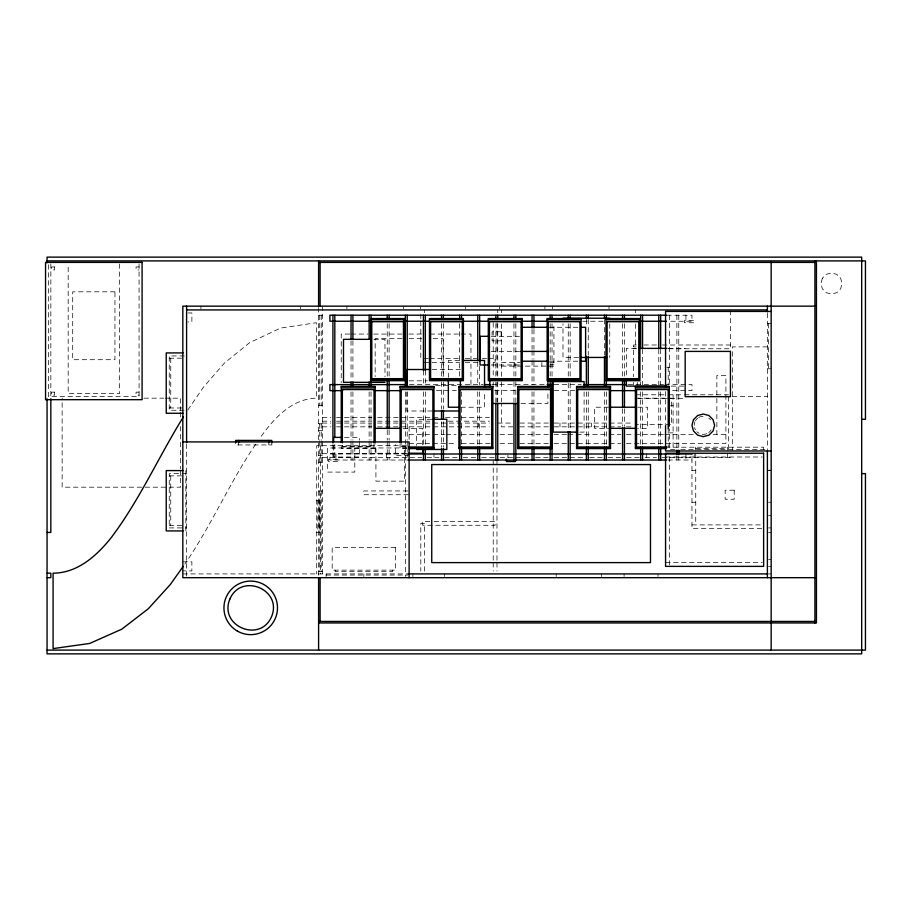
<?xml version="1.0" encoding="UTF-8"?>
<svg xmlns="http://www.w3.org/2000/svg" width="911" height="911" viewBox="0 0 911 911"><rect width="100%" height="100%" fill="white"/><g stroke="black" fill="none" stroke-linecap="round" stroke-linejoin="round"><path stroke-width="0.68" stroke-dasharray="4.55 3.42" d="M187.803 410.007L203.358 387.312L224.277 363.227L249.66 342.627L280.634 328.074L316.333 322.745L316.333 398.175C291.087 398.745 273.004 419.515 259.533 438.635M255.604 444.363C229.526 482.75 211.158 525.829 184.831 564.068M139.076 266.934L136.058 266.934L136.058 269.952L139.076 269.952M187.996 312.94L191.879 312.94L191.879 321.993L187.996 321.993M318.599 315.206L322.369 315.206M666.818 315.206L691.961 315.206L691.961 321.241L667.831 321.241M582.641 321.241L605.36 321.241M767.392 323.496L771.162 323.496M549.379 327.277L578.644 327.277M349.687 334.064L341.226 334.064L341.226 382.574M351.099 334.064L368.021 334.064M373.658 334.064L401.865 334.064M408.914 334.064L421.611 334.064M430.072 334.064L459.679 334.064M461.091 334.064L470.964 334.064L470.964 385.353M491.28 336.318L519.441 336.318M402.036 338.585L375.173 338.585L375.173 376.607M409.107 338.585L421.839 338.585M433.158 338.585L443.053 338.585L443.053 376.607M373.909 339.336L384.977 339.336L384.977 376.79M636.322 344.996L633.509 344.996L633.509 376.755M643.906 344.996L657.389 344.996M662.343 344.996L730.44 344.996M633.509 346.886L636.026 346.886M767.392 346.886L732.319 346.886L732.319 450.41M636.151 348.389L626.347 348.389L626.347 376.334M668.367 348.389L685.174 348.389M633.509 348.765L636.322 348.765M668.628 348.765L730.44 348.765L730.44 309.922M491.234 351.407L519.566 351.407M184.341 355.939L169.252 355.939L169.252 410.246L184.341 410.246M578.576 357.442L562.987 357.442L562.987 323.826M169.252 358.194L182.826 358.194M424.105 358.581L428.364 358.581M429.787 358.581L459.599 358.581M465.282 358.581L476.647 358.581M482.318 358.581L486.576 358.581M488 358.581L495.094 358.581L495.094 362.35L490.835 362.35M459.474 360.46L448.337 360.46L448.337 377.461M549.379 361.211L578.644 361.211M424.105 362.35L459.599 362.35M465.282 362.35L478.059 362.35M501.505 362.35L519.93 362.35M549.686 362.35L553.934 362.35M550.164 364.229L553.934 364.229M491.28 364.992L519.441 364.992M501.505 366.12L553.934 366.12L553.934 323.849M666.693 367.247L669.334 367.247M767.392 368.761L771.162 368.761M432.213 369.513L460.408 369.513M409.107 380.832L427.498 380.832M409.426 384.601L483.251 384.601M491.769 384.601L547.147 384.601M554.241 384.601L581.218 384.601M628.078 384.601L663.572 384.601M664.984 384.601L691.961 384.601L691.961 390.637L670.667 390.637M435.709 385.353L456.866 385.353M671.168 386.105L683.774 386.105M436.403 390.637L456.274 390.637M494.616 390.637L515.911 390.637M554.241 390.637L575.536 390.637M139.076 392.14L136.058 392.14L136.058 395.158L139.076 395.158M635.4 394.782L666.693 394.782M668.105 394.782L683.751 394.782M684.48 394.782L728.549 394.782M732.319 396.661L767.392 396.661M143.915 398.175L163.65 398.175M165.062 398.175L180.56 398.175L180.56 410.895M636.151 398.175L665.93 398.175M667.342 398.175L671.601 398.175L671.601 424.572L636.151 424.572M638.235 398.551L684.48 398.551M520.99 403.459L547.898 403.459L547.898 392.197M318.599 405.714L322.369 405.714M670.598 405.714L673.104 405.714M460.864 407.228L484.538 407.228L484.538 391.639M608.559 407.228L594.667 407.228L594.667 428.341L608.559 428.341M637.734 407.228L647.459 407.228L647.459 428.341L637.734 428.341M169.252 407.98L182.826 407.98M432.213 410.998L406.853 410.998L406.853 391.639M322.369 417.409L330.864 417.409M336.523 417.409L371.927 417.409M377.587 417.409L439.888 417.409M445.547 417.409L489.435 417.409M431.746 419.299L416.657 419.299L416.657 445.354M322.369 421.178L330.864 421.178M336.523 421.178L371.927 421.178M377.587 421.178L431.393 421.178M448.383 421.178L489.435 421.178M322.369 423.068L330.852 423.068M336.512 423.068L371.87 423.068M377.53 423.068L489.253 423.068M497.736 423.068L512.87 423.068M519.965 423.068L548.354 423.068M554.025 423.068L633.509 423.068M318.599 423.82L322.369 423.82M322.369 426.838L330.852 426.838M336.512 426.838L371.87 426.838M377.53 426.838L489.253 426.838M512.87 426.838L501.505 426.838L501.505 403.266M519.965 426.838L548.354 426.838M554.025 426.838L620.733 426.838M626.415 426.838L633.509 426.838M403.117 428.341L422.693 428.341L422.693 444.944M318.599 430.607L322.369 430.607M579.886 432.121L584.099 432.121L584.099 391.411M669.334 432.873L673.104 432.873M409.107 434.376L431.837 434.376M433.26 434.376L444.625 434.376M446.048 434.376L455.99 434.376M461.672 434.376L490.084 434.376M500.037 434.376L512.813 434.376M519.919 434.376L548.331 434.376M554.013 434.376L566.801 434.376M568.225 434.376L575.319 434.376M576.743 434.376L608.001 434.376M609.413 434.376L620.778 434.376M626.461 434.376L633.566 434.376M634.99 434.376L663.402 434.376M664.825 434.376L693.237 434.376M713.119 434.376L725.908 434.376M344.483 437.394L359.333 437.394L359.333 440.195M409.107 443.429L455.99 443.429M461.672 443.429L490.084 443.429M500.037 443.429L512.813 443.429M519.919 443.429L548.331 443.429M554.013 443.429L620.778 443.429M626.461 443.429L725.908 443.429L725.908 375.548L716.855 375.548L716.855 434.376M406.283 445.695L316.709 445.695L316.709 573.919M342.354 446.549L374.034 446.549M401.193 446.549L406.705 446.549M406.705 446.994L401.193 446.994L401.193 443.748M665.565 447.199L763.623 447.199L763.623 449.715M375.173 447.961L327.653 447.961L327.653 472.092L354.8 472.092L354.8 447.961M407.137 447.961L375.924 447.961L375.924 481.145L404.586 481.145L404.586 447.961M695.742 448.337L727.422 448.337M375.173 448.599L341.226 448.599L341.226 443.759M407.137 448.599L400.066 448.599L400.066 443.759M675.017 449.465L669.334 449.465L669.334 428.796M680.711 449.465L767.392 449.465M405.919 453.234L375.173 453.234L375.173 443.555M322.369 453.61L406.26 453.61M406.579 453.997L329.907 453.997L329.907 460.021L407.228 460.021M318.599 455.5L322.369 455.5M409.107 455.5L395.533 455.5L395.533 444.636M665.565 457.003L762.2 457.003M322.369 457.39L421.895 457.39M427.02 457.39L438.965 457.39M444.648 457.39L457.447 457.39M463.13 457.39L475.929 457.39M481.612 457.39L494.411 457.39M500.093 457.39L529.951 457.39M535.645 457.39L548.445 457.39M554.127 457.39L583.985 457.39M589.679 457.39L602.467 457.39M608.161 457.39L620.949 457.39M626.643 457.39L639.442 457.39M645.125 457.39L656.501 457.39M662.081 457.39L730.44 457.39L730.44 453.61M667.831 460.021L691.961 460.021M318.599 462.287L322.369 462.287M768.531 470.213L771.162 470.213M691.961 470.588L695.742 470.588M768.531 470.588L771.162 470.588M186.596 473.606L169.252 473.606L169.252 527.913L186.596 527.913M169.252 475.861L182.826 475.861M318.599 490.949L322.369 490.949M407.695 490.949L363.853 490.949L363.853 494.719L409.107 494.719M316.709 500.754L320.49 500.754M691.961 502.268L695.742 502.268M768.531 502.268L771.162 502.268M768.531 515.467L771.162 515.467M429.787 521.502L422.693 521.502L422.693 525.271L495.094 525.271L495.094 521.502L431.21 521.502M691.961 524.895L761.698 524.895M169.252 525.647L182.826 525.647M768.531 527.913L771.162 527.913M761.698 528.665L691.961 528.665L691.961 453.234M316.709 532.434L320.49 532.434M768.531 532.434L771.162 532.434M768.531 559.593L771.162 559.593M182.826 561.848L191.879 561.848L191.879 570.901L182.826 570.901M665.565 562.611L762.2 562.611M768.531 566.38L771.162 566.38M318.599 571.664L322.369 571.664M182.826 573.919L409.107 573.919M768.315 573.919L771.162 573.919M326.138 575.057L407.695 575.057M768.531 323.496L768.531 368.761M767.392 313.259L767.392 449.738M728.549 396.661L728.549 450.41M727.422 447.199L727.422 450.216M727.422 453.234L727.422 457.003M695.742 447.199L695.742 450.216M695.742 453.234L695.742 524.895M694.228 453.61L694.228 457.39M685.937 315.206L685.937 321.241M685.937 453.997L685.937 460.021M678.763 315.206L678.763 448.667M678.763 455.762L678.763 460.021M676.884 315.206L676.884 448.667M676.884 455.762L676.884 460.021M673.104 394.782L673.104 449.465M669.334 315.206L669.334 385.159M669.334 457.003L669.334 564.957M668.207 367.247L668.207 385.159M668.207 428.785L668.207 446.994M665.565 391.571L665.565 424.196M660.669 349.277L660.669 384.772M660.669 391.878L660.669 445.832M658.778 349.277L658.778 384.772M658.778 391.878L658.778 445.832M658.027 573.919L658.027 576.561M646.708 453.61L646.708 457.39M642.562 349.277L642.562 384.772M642.562 391.878L642.562 445.832M640.672 381.937L640.672 384.772M640.672 391.878L640.672 445.832M637.279 382.438L637.279 385.285M635.4 309.922L635.4 312.735M635.4 323.952L635.4 344.996M633.509 382.438L633.509 385.285M624.456 323.724L624.456 376.254M624.456 408.914L624.456 425.949M624.081 573.919L624.081 576.561M622.577 323.724L622.577 376.254M622.577 408.914L622.577 425.949M609.755 323.826L609.755 357.442M608.992 306.153L608.992 308.795M606.35 391.878L606.35 445.832M604.471 319.465L604.471 354.96M604.471 391.878L604.471 445.832M601.454 573.919L601.454 576.561M591.649 423.068L591.649 426.838M588.255 319.465L588.255 354.96M588.255 391.878L588.255 445.832M586.365 319.465L586.365 325.147M586.365 391.878L586.365 445.832M570.149 323.724L570.149 376.254M570.149 383.36L570.149 430.208M568.259 323.724L568.259 376.254M568.259 383.36L568.259 430.208M559.969 423.068L559.969 426.838M556.2 573.919L556.2 576.561M552.419 306.153L552.419 308.795M552.043 323.724L552.043 376.254M550.164 323.724L550.164 376.254M544.88 306.153L544.88 308.795M541.863 362.35L541.863 366.12M533.948 329.406L533.948 349.277M533.948 350.701L533.948 359.219M533.948 360.642L533.948 384.772M533.948 391.878L533.948 445.832M532.058 329.406L532.058 349.277M532.058 350.701L532.058 359.219M532.058 360.642L532.058 384.772M532.058 391.878L532.058 445.832M515.842 323.724L515.842 376.254M515.842 381.937L515.842 401.808M514.715 362.35L514.715 366.12M513.952 323.724L513.952 376.254M513.952 381.937L513.952 401.808M507.917 455.204L507.917 457.607M501.505 309.922L501.505 312.758M501.505 324.065L501.505 376.391M501.505 382.051L501.505 401.853M499.627 306.153L499.627 308.795M497.736 309.922L497.736 312.758M497.736 323.724L497.736 376.391M497.736 381.937L497.736 401.853M496.985 322.71L496.985 376.687M496.985 382.369L496.985 402.252M496.985 460.021L496.985 561.267M496.985 562.668L496.985 571.106M495.857 323.724L495.857 376.254M495.857 381.937L495.857 401.808M493.215 322.71L493.215 376.687M493.215 382.369L493.215 385.205M493.215 460.021L493.215 561.267M493.215 562.668L493.215 571.106M479.641 366.313L479.641 384.772M479.641 391.878L479.641 445.832M478.503 423.068L478.503 426.838M477.751 362.054L477.751 384.772M477.751 391.878L477.751 445.832M465.68 306.153L465.68 308.795M461.535 391.878L461.535 445.832M459.645 323.724L459.645 376.254M444.568 573.919L444.568 576.561M443.429 323.724L443.429 376.254M443.429 381.937L443.429 408.914M443.429 421.691L443.429 447.244M441.55 323.724L441.55 376.254M441.55 381.937L441.55 408.914M441.55 421.691L441.55 447.244M434 453.61L434 457.39M425.335 370.572L425.335 384.772M425.335 391.878L425.335 445.832M424.572 309.922L424.572 312.735M424.572 571.117L424.572 523.381L420.802 523.381L420.802 571.117M423.444 370.572L423.444 384.772M423.444 391.878L423.444 445.832M420.802 314.136L420.802 319.75M420.802 321.15L420.802 360.46M420.426 306.153L420.426 308.795M412.888 573.919L412.888 576.561M409.107 426.838L409.107 440.981M407.228 391.878L407.228 440.15M407.228 441.573L407.228 451.503M407.228 452.926L407.228 457.185M405.338 391.878L405.338 576.561M403.459 306.153L403.459 308.795M392.516 570.149L392.516 571.664L335.191 571.664L335.191 570.149M389.122 323.724L389.122 376.254M389.122 430.208L389.122 440.15M389.122 441.573L389.122 460.021M387.243 323.724L387.243 376.254M387.243 430.208L387.243 440.15M387.243 441.573L387.243 460.021M386.48 453.61L386.48 457.39M374.034 443.748L374.034 446.994L342.354 446.994L342.354 443.748M371.016 391.878L371.016 440.15M371.016 441.573L371.016 460.021M369.137 391.878L369.137 440.15M369.137 441.573L369.137 460.021M363.853 573.919L363.853 576.561M359.333 441.596L359.333 457.003L333.688 457.003L333.688 444.397M352.921 340.76L352.921 380.513M352.921 391.878L352.921 440.15M352.921 441.573L352.921 460.021M351.031 340.76L351.031 380.513M351.031 391.878L351.031 440.15M351.031 441.573L351.031 460.021M346.886 306.153L346.886 308.795M335.943 453.997L335.943 460.021M334.815 444.409L334.815 460.021M332.925 444.409L332.925 460.021M326.138 573.919L326.138 576.561M322.369 306.153L322.369 577.688M321.241 315.206L321.241 405.714M321.241 423.82L321.241 440.343M321.241 441.63L321.241 462.287M321.241 490.949L321.241 571.664M320.49 445.695L320.49 573.919M319.727 315.206L319.727 405.714M319.727 423.82L319.727 440.343M319.727 441.63L319.727 462.287M319.727 490.949L319.727 571.664M319.351 500.754L319.351 532.434M318.599 307.576L318.599 576.435M317.848 500.754L317.848 532.434M300.493 306.153L300.493 308.795M271.831 442.678L271.831 444.944L235.63 444.944L235.63 442.678M268.813 441.55L268.813 444.944M238.648 441.55L238.648 444.944M200.932 306.153L200.932 308.795M186.596 444.056L186.596 577.688M185.844 470.588L185.844 530.931M180.56 412.307L180.56 417.955M180.56 426.428L180.56 468.812M180.56 470.224L180.56 487.18L62.142 487.18L62.142 398.175M170.756 358.194L170.756 407.98M170.756 475.861L170.756 525.647M139.076 263.917L139.076 396.661L48.568 396.661L48.568 263.917M119.466 263.917L119.466 393.654L68.177 393.654L68.177 263.917M50.834 263.734L50.834 397.378M711.115 429.855A9.053 9.053 0 0 1 708.769 432.52M706.765 433.682A9.053 9.053 0 0 1 696.881 431.734M695.446 429.855A9.053 9.053 0 0 1 694.535 427.669M694.228 425.335A9.053 9.053 0 0 1 694.922 421.85M695.446 420.802A9.053 9.053 0 0 1 697.792 418.138M698.76 417.489A9.053 9.053 0 0 1 703.281 416.281M708.769 418.138A9.053 9.053 0 0 1 710.478 419.834M822.36 278.242L820.948 283.526L822.36 288.81L826.231 292.67L831.504 294.082L836.788 292.67L840.648 288.81L842.071 283.526L840.648 278.242L836.788 274.382L831.504 272.97L826.231 274.382L822.36 278.242M54.603 266.934L51.585 266.934L51.585 269.952L54.603 269.952L54.603 266.934M114.945 291.816L72.709 291.816L72.709 359.708L114.945 359.708L114.945 291.816M693.476 320.49L684.423 320.49L684.423 322.745L693.476 322.745L693.476 320.49M501.13 331.798L492.088 331.798L492.088 340.851L501.13 340.851L501.13 331.798M54.603 392.14L51.585 392.14L51.585 395.158L54.603 395.158L54.603 392.14M337.457 459.269L328.404 459.269L328.404 461.535L337.457 461.535L337.457 459.269M734.209 490.198L725.156 490.198L725.156 499.251L734.209 499.251L734.209 490.198M395.533 547.522L332.173 547.522L332.173 570.149L395.533 570.149L395.533 547.522"/><path stroke-width="1.37" d="M183.373 416.942C158.594 456.844 139.474 500.241 111.051 537.854C96.68 555.812 77.481 573.133 53.089 573.167L53.089 648.598L89.711 643.439L121.744 629.205L148.299 608.764L170.232 584.623L183.213 566.357M47.053 260.899L865.45 260.899L865.45 419.299L861.681 419.299M318.599 262.402L814.912 262.402M816.427 306.153L182.826 306.153L182.826 577.688L816.427 577.688M186.596 309.922L767.392 309.922M771.162 311.437L665.565 311.437L665.565 387.334M666.408 315.206L329.907 315.206L329.907 321.241L369.672 321.241M562.987 318.224L609.755 318.224M370.64 319.18L404.586 319.18M429.48 319.18L463.414 319.18M488.307 319.18L522.254 319.18M547.147 319.18L581.093 319.18M605.974 319.18L639.921 319.18M403.744 321.241L429.297 321.241M463.38 321.241L488.934 321.241M521.593 321.241L579.954 321.241L579.954 379.101L548.274 379.101L548.274 321.241M639.431 321.241L666.408 321.241M371.779 321.685L403.459 321.685M430.607 321.685L462.287 321.685M489.446 321.685L521.126 321.685M548.274 321.685L579.954 321.685M607.113 321.685L638.793 321.685M521.502 327.277L547.978 327.277M581.434 327.277L585.614 327.277L585.614 361.211L581.434 361.211M488.467 336.318L480.017 336.318L480.017 364.992L488.467 364.992M638.953 348.389L666.966 348.389M520.99 351.407L547.898 351.407L547.898 386.571M183.043 352.921L166.235 352.921L166.235 413.264L183.043 413.264M581.412 357.442L606.92 357.442M463.653 360.46L484.538 360.46L484.538 387.391M521.502 361.211L547.978 361.211M429.4 369.513L406.853 369.513L406.853 386.105M371.779 378.657L403.459 378.657M430.607 378.657L462.287 378.657M489.446 378.657L521.126 378.657M548.274 378.657L579.954 378.657M607.113 378.657L638.793 378.657M384.977 382.335L343.493 382.335L343.493 339.336L371.141 339.336L371.016 315.206M405.167 384.601L329.907 384.601L329.907 390.637L342.695 390.637M484.675 384.601L490.357 384.601M547.147 384.601L552.829 384.601M584.065 384.601L626.654 384.601M666.966 386.105L626.347 386.105L626.347 380.525M341.226 387.073L375.173 387.073M400.066 387.073L434 387.073M458.893 387.073L492.84 387.073M517.733 387.073L551.667 387.073M576.561 387.073L610.507 387.073M635.4 387.073L669.334 387.073M342.354 389.566L374.034 389.566M401.193 389.566L432.873 389.566M460.021 389.566L491.701 389.566M518.86 389.566L550.54 389.566M577.688 389.566L609.368 389.566M636.527 389.566L668.207 389.566M375.343 390.637L400.908 390.637M609.618 390.637L635.172 390.637M492.657 403.459L518.154 403.459M459.474 407.228L448.337 407.228L448.337 380.297M609.949 407.228L634.956 407.228M433.625 410.998L458.996 410.998M433.112 419.299L446.823 419.299L446.823 449.465L416.657 449.465M375.173 428.341L400.328 428.341M609.949 428.341L634.956 428.341M577.073 432.121L553.182 432.121L553.182 381.584L584.099 381.584L584.099 387.198M341.784 437.394L333.688 437.394L333.688 441.596M182.826 441.926L409.107 441.926L409.107 577.688M408.082 446.994L432.873 446.994L432.873 389.122L401.193 389.122L401.193 442.792M666.829 446.994L636.527 446.994L636.527 389.122L668.207 389.122L668.207 428.785M408.549 447.961L434 447.961M458.893 447.961L492.84 447.961M517.733 447.961L551.667 447.961M576.561 447.961L610.507 447.961M635.4 447.961L666.51 447.961M408.549 448.599L434 448.599L434 386.435L400.066 386.435L400.066 442.359M666.51 448.599L635.4 448.599L635.4 386.435L669.334 386.435L669.334 426.223M771.162 450.979L665.565 450.979L665.565 425.608M408.709 453.234L422.693 453.234L422.693 447.711M408.003 453.997L691.961 453.997M408.003 460.021L666.408 460.021M183.043 470.588L166.235 470.588L166.235 530.931L183.043 530.931M861.681 473.606L865.45 473.606L865.45 650.101L47.053 650.101M47.053 532.434L50.834 532.434L50.834 398.802M47.053 573.167L50.834 573.167L50.834 577.688L47.053 577.688M408.128 573.919L767.392 573.919M318.599 621.439L814.912 621.439M318.599 622.953L816.427 622.953L816.427 260.899M814.912 260.899L814.912 622.953M771.162 262.311L771.162 621.53M771.162 623.113L771.162 650.101M767.392 306.153L767.392 311.835M767.392 451.161L767.392 577.688M678.763 450.091L678.763 454.35M676.884 450.091L676.884 454.35M660.669 315.206L660.669 347.865M660.669 447.244L660.669 460.021M658.778 315.206L658.778 347.865M658.778 447.244L658.778 460.021M642.562 315.206L642.562 347.865M642.562 447.244L642.562 460.021M640.672 315.206L640.672 347.865M640.672 447.244L640.672 460.021M624.456 315.206L624.456 319.465M624.456 380.513L624.456 407.49M624.456 427.373L624.456 460.021M622.577 315.206L622.577 319.465M622.577 380.513L622.577 407.49M622.577 427.373L622.577 460.021M606.35 315.206L606.35 318.041M606.35 380.513L606.35 386.196M606.35 447.244L606.35 460.021M604.471 315.206L604.471 318.041M604.471 356.383L604.471 386.196M604.471 447.244L604.471 460.021M588.255 315.206L588.255 318.041M588.255 356.383L588.255 386.196M588.255 447.244L588.255 460.021M586.365 315.206L586.365 318.041M586.365 356.383L586.365 386.196M586.365 447.244L586.365 460.021M570.149 315.206L570.149 318.041M570.149 431.632L570.149 460.021M568.259 315.206L568.259 318.041M568.259 431.632L568.259 460.021M552.043 315.206L552.043 319.465M552.043 380.513L552.043 460.021M550.164 315.206L550.164 319.465M550.164 380.513L550.164 386.196M550.164 447.244L550.164 460.021M533.948 315.206L533.948 327.983M533.948 447.244L533.948 460.021M532.058 315.206L532.058 327.983M532.058 447.244L532.058 460.021M515.842 315.206L515.842 319.465M515.842 403.231L515.842 460.021M515.467 459.269L515.467 461.535L506.414 461.535L506.414 459.269M513.952 315.206L513.952 319.465M513.952 403.231L513.952 460.021M497.736 315.206L497.736 319.465M497.736 403.231L497.736 460.021M495.857 315.206L495.857 319.465M495.857 403.231L495.857 460.021M489.822 380.946L489.822 386.571M479.641 315.206L479.641 360.642M479.641 447.244L479.641 460.021M477.751 315.206L477.751 360.642M477.751 447.244L477.751 460.021M461.535 315.206L461.535 319.465M461.535 447.244L461.535 460.021M460.408 380.57L460.408 386.105M459.645 315.206L459.645 319.465M459.645 447.244L459.645 460.021M443.429 315.206L443.429 319.465M443.429 410.337L443.429 418.855M443.429 448.667L443.429 460.021M441.55 315.206L441.55 319.465M441.55 410.337L441.55 418.855M441.55 448.667L441.55 460.021M425.335 315.206L425.335 370.572M425.335 448.667L425.335 460.021M423.444 315.206L423.444 370.572M423.444 448.667L423.444 460.021M407.228 315.206L407.228 386.196M405.338 315.206L405.338 386.196M389.122 315.206L389.122 319.465M389.122 380.513L389.122 428.785M387.243 315.206L387.243 319.465M387.243 380.513L387.243 428.785M375.173 442.359L375.173 386.435L341.226 386.435L341.226 442.359M374.034 442.792L374.034 389.122L342.354 389.122L342.354 442.792M371.016 381.937L371.016 386.196M369.137 315.206L369.137 339.336M369.137 381.937L369.137 386.196M352.921 315.206L352.921 339.336M352.921 381.937L352.921 386.196M351.031 315.206L351.031 339.336M351.031 381.937L351.031 386.196M334.815 315.206L334.815 437.314M332.925 315.206L332.925 442.985M320.103 262.402L320.103 306.153M320.103 577.688L320.103 621.439M318.599 260.899L318.599 306.347M318.599 577.665L318.599 650.101M271.831 442.678L271.831 440.412L235.63 440.412L235.63 442.678M268.813 440.412L268.813 442.678M238.648 440.412L238.648 442.678M186.596 306.153L186.596 442.632M47.053 262.812L47.053 257.13L861.681 257.13L861.681 653.87L47.053 653.87L47.053 398.802M229.811 599.21C218.731 626.256 260.318 643.485 271.615 616.519C282.695 589.474 241.108 572.245 229.811 599.21M693.487 419.675L691.961 425.335L693.487 430.983L697.621 435.128L703.281 436.642L708.94 435.128L713.074 430.983L714.6 425.335L713.074 419.675L708.94 415.53L703.281 414.015L697.621 415.53L693.487 419.675M142.093 262.402L45.55 262.402L45.55 399.678L142.093 399.678L142.093 262.402M404.586 318.543L370.64 318.543L370.64 380.707L404.586 380.707L404.586 318.543M463.414 318.543L429.48 318.543L429.48 380.707L463.414 380.707L463.414 318.543M522.254 318.543L488.307 318.543L488.307 380.707L522.254 380.707L522.254 318.543M581.093 318.543L547.147 318.543L547.147 380.707L581.093 380.707L581.093 318.543M639.921 318.543L605.974 318.543L605.974 380.707L639.921 380.707L639.921 318.543M403.459 321.241L371.779 321.241L371.779 379.101L403.459 379.101L403.459 321.241M462.287 321.241L430.607 321.241L430.607 379.101L462.287 379.101L462.287 321.241M521.126 321.241L489.446 321.241L489.446 379.101L521.126 379.101L521.126 321.241M638.793 321.241L607.113 321.241L607.113 379.101L638.793 379.101L638.793 321.241M730.44 351.407L685.174 351.407L685.174 396.661L730.44 396.661L730.44 351.407M492.84 386.435L458.893 386.435L458.893 448.599L492.84 448.599L492.84 386.435M551.667 386.435L517.733 386.435L517.733 448.599L551.667 448.599L551.667 386.435M610.507 386.435L576.561 386.435L576.561 448.599L610.507 448.599L610.507 386.435M491.701 389.122L460.021 389.122L460.021 446.994L491.701 446.994L491.701 389.122M550.54 389.122L518.86 389.122L518.86 446.994L550.54 446.994L550.54 389.122M609.368 389.122L577.688 389.122L577.688 446.994L609.368 446.994L609.368 389.122M763.623 453.234L665.565 453.234L665.565 566.38L763.623 566.38L763.623 453.234M650.477 464.553L431.746 464.553L431.746 562.611L650.477 562.611L650.477 464.553M237.327 631.05A26.772 26.772 0 0 0 277.491 607.865A26.772 26.772 0 0 0 237.327 584.68A26.772 26.772 0 0 0 237.327 631.05"/></g></svg>
